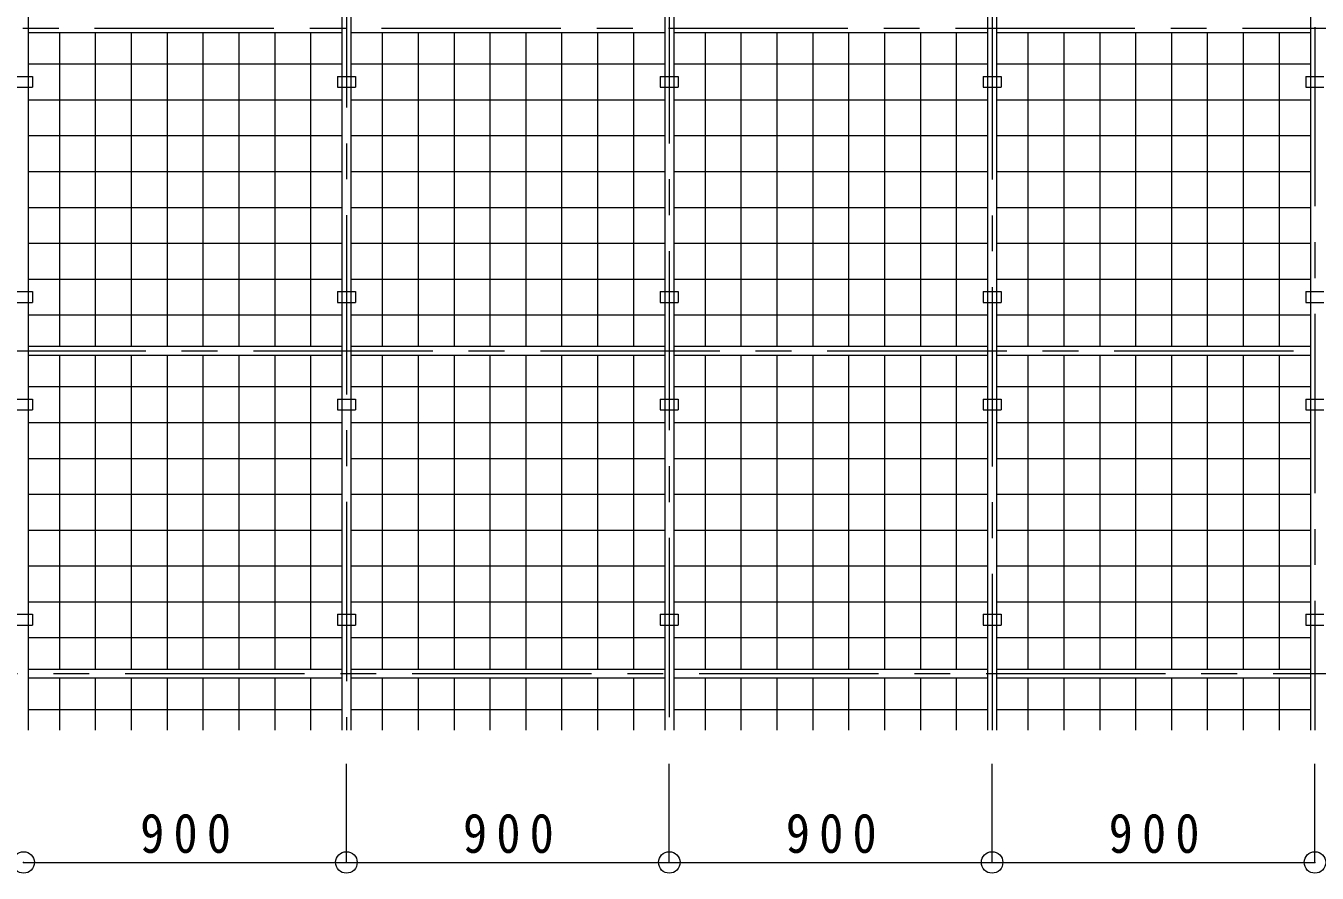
# Model space of a CAD drawing. Units: millimetres on the paper, enlarged 40 times, with parts at other scales. Extents: x -7707 to 7893, y -5335 to 5359.
# Drawn here: x -2054 to -614, y -1106 to -161 of the extents above; entities that cross this region are included whole.
import ezdxf

# ---------------------------------------------------------------- set-up
doc = ezdxf.new("R2010")
doc.units = ezdxf.units.MM
doc.header["$LTSCALE"] = 40
doc.header["$PDMODE"] = 32
doc.header["$PDSIZE"] = 24
doc.linetypes.add('CHAIN1', pattern=[8, 5, -1, 1, -1])
for name, color, linetype, lineweight in [('A-0_中心線', 4, 'CHAIN1', 9), ('A-2_メイン・クロス', 3, 'Continuous', 18), ('A-5_寸法', 4, 'Continuous', 9), ('A-B_補強金具・金具・', 3, 'Continuous', 18), ('A-D_パネル', 4, 'Continuous', 9)]:
    doc.layers.add(name, color=color, linetype=linetype, lineweight=lineweight)
doc.styles.add('ＭＳ ゴシック', font='')
doc.styles.get('ＭＳ ゴシック').set_extended_font_data('MS Gothic')

msp = doc.modelspace()

# ---------------------------------------------------------------- linework, layer by layer
at = {"layer": 'A-0_中心線'}
for p, q in [((-616.72, 2397.7), (-616.72, -946.56)), ((-976.72, 2107.64), (-976.72, -946.56)), ((-1336.72, 1827.86), (-1336.72, -946.56)), ((-1696.72, 1547.92), (-1696.72, -946.56)), ((-3897.5, -163.44), (-321.16, -163.44)), ((-4360.45, -523.44), (-321.16, -523.44)), ((-4823.41, -883.44), (-321.16, -883.44))]:
    msp.add_line(p, q, dxfattribs=at)
at = {"layer": 'A-2_メイン・クロス'}
for p, q in [((-621.72, 2383.85), (-621.72, -946.56)), ((-981.72, 2103.91), (-981.72, -946.56)), ((-971.72, 2111.69), (-971.72, -946.56)), ((-1331.72, 1831.75), (-1331.72, -946.56)), ((-1341.72, 1823.97), (-1341.72, -946.56)), ((-1701.72, 1544.03), (-1701.72, -946.56)), ((-1691.72, 1551.81), (-1691.72, -946.56)), ((-2051.72, 1271.86), (-2051.72, -946.56)), ((-2051.72, -168.44), (-1701.72, -168.44)), ((-1691.72, -168.44), (-1341.72, -168.44)), ((-1331.72, -168.44), (-981.72, -168.44)), ((-971.72, -168.44), (-621.72, -168.44)), ((-2051.72, -518.44), (-1701.72, -518.44)), ((-2051.72, -528.44), (-1701.72, -528.44)), ((-1691.72, -518.44), (-1341.72, -518.44)), ((-1691.72, -528.44), (-1341.72, -528.44)), ((-1331.72, -518.44), (-981.72, -518.44)), ((-1331.72, -528.44), (-981.72, -528.44)), ((-971.72, -518.44), (-621.72, -518.44)), ((-971.72, -528.44), (-621.72, -528.44)), ((-2051.72, -878.44), (-1701.72, -878.44)), ((-2051.72, -888.44), (-1701.72, -888.44)), ((-1691.72, -878.44), (-1341.72, -878.44)), ((-1691.72, -888.44), (-1341.72, -888.44)), ((-1331.72, -878.44), (-981.72, -878.44)), ((-1331.72, -888.44), (-981.72, -888.44)), ((-971.72, -878.44), (-621.72, -878.44)), ((-971.72, -888.44), (-621.72, -888.44))]:
    msp.add_line(p, q, dxfattribs=at)
at = {"layer": 'A-5_寸法'}
for p, q in [((-1696.72, -1094.2), (-1696.72, -984.13)), ((-1336.72, -1094.2), (-1336.72, -984.13)), ((-976.72, -1094.2), (-976.72, -984.13)), ((-616.72, -1094.2), (-616.72, -984.13)), ((-2056.72, -1094.2), (-1696.72, -1094.2)), ((-1696.72, -1094.2), (-1336.72, -1094.2)), ((-1336.72, -1094.2), (-976.72, -1094.2)), ((-976.72, -1094.2), (-616.72, -1094.2))]:
    msp.add_line(p, q, dxfattribs=at)
at = {"layer": 'A-5_寸法', "color": 7}
for p in [(-2056.72, -1094.2), (-1696.72, -1094.2), (-1336.72, -1094.2), (-976.72, -1094.2), (-616.72, -1094.2)]:
    msp.add_point(p, dxfattribs=at)
at = {"layer": 'A-B_補強金具・金具・'}
for p, q in [((-2066.72, -217.44), (-2046.72, -217.44)), ((-2066.72, -229.44), (-2046.72, -229.44)), ((-2046.72, -217.44), (-2046.72, -229.44)), ((-1706.72, -217.44), (-1686.72, -217.44)), ((-1706.72, -217.44), (-1706.72, -229.44)), ((-1706.72, -229.44), (-1686.72, -229.44)), ((-1686.72, -217.44), (-1686.72, -229.44)), ((-1346.72, -217.44), (-1326.72, -217.44)), ((-1346.72, -217.44), (-1346.72, -229.44)), ((-1346.72, -229.44), (-1326.72, -229.44)), ((-1326.72, -217.44), (-1326.72, -229.44)), ((-986.72, -217.44), (-966.72, -217.44)), ((-986.72, -217.44), (-986.72, -229.44)), ((-986.72, -229.44), (-966.72, -229.44)), ((-966.72, -217.44), (-966.72, -229.44)), ((-626.72, -217.44), (-606.72, -217.44)), ((-626.72, -217.44), (-626.72, -229.44)), ((-626.72, -229.44), (-606.72, -229.44)), ((-2066.72, -457.44), (-2046.72, -457.44)), ((-2046.72, -457.44), (-2046.72, -469.44)), ((-1706.72, -457.44), (-1686.72, -457.44)), ((-1706.72, -457.44), (-1706.72, -469.44)), ((-1686.72, -457.44), (-1686.72, -469.44)), ((-1346.72, -457.44), (-1326.72, -457.44)), ((-1346.72, -457.44), (-1346.72, -469.44)), ((-1326.72, -457.44), (-1326.72, -469.44)), ((-986.72, -457.44), (-966.72, -457.44)), ((-986.72, -457.44), (-986.72, -469.44)), ((-966.72, -457.44), (-966.72, -469.44)), ((-626.72, -457.44), (-606.72, -457.44)), ((-626.72, -457.44), (-626.72, -469.44)), ((-2066.72, -469.44), (-2046.72, -469.44)), ((-1706.72, -469.44), (-1686.72, -469.44)), ((-1346.72, -469.44), (-1326.72, -469.44)), ((-986.72, -469.44), (-966.72, -469.44)), ((-626.72, -469.44), (-606.72, -469.44)), ((-2066.72, -577.44), (-2046.72, -577.44)), ((-2066.72, -589.44), (-2046.72, -589.44)), ((-2046.72, -577.44), (-2046.72, -589.44)), ((-1706.72, -577.44), (-1686.72, -577.44)), ((-1706.72, -577.44), (-1706.72, -589.44)), ((-1706.72, -589.44), (-1686.72, -589.44)), ((-1686.72, -577.44), (-1686.72, -589.44)), ((-1346.72, -577.44), (-1326.72, -577.44)), ((-1346.72, -577.44), (-1346.72, -589.44)), ((-1346.72, -589.44), (-1326.72, -589.44)), ((-1326.72, -577.44), (-1326.72, -589.44)), ((-986.72, -577.44), (-966.72, -577.44)), ((-986.72, -577.44), (-986.72, -589.44)), ((-986.72, -589.44), (-966.72, -589.44)), ((-966.72, -577.44), (-966.72, -589.44)), ((-626.72, -577.44), (-606.72, -577.44)), ((-626.72, -577.44), (-626.72, -589.44)), ((-626.72, -589.44), (-606.72, -589.44)), ((-2066.72, -817.44), (-2046.72, -817.44)), ((-2046.72, -817.44), (-2046.72, -829.44)), ((-1706.72, -817.44), (-1686.72, -817.44)), ((-1706.72, -817.44), (-1706.72, -829.44)), ((-1686.72, -817.44), (-1686.72, -829.44)), ((-1346.72, -817.44), (-1326.72, -817.44)), ((-1346.72, -817.44), (-1346.72, -829.44)), ((-1326.72, -817.44), (-1326.72, -829.44)), ((-986.72, -817.44), (-966.72, -817.44)), ((-986.72, -817.44), (-986.72, -829.44)), ((-966.72, -817.44), (-966.72, -829.44)), ((-626.72, -817.44), (-606.72, -817.44)), ((-626.72, -817.44), (-626.72, -829.44)), ((-2066.72, -829.44), (-2046.72, -829.44)), ((-1706.72, -829.44), (-1686.72, -829.44)), ((-1346.72, -829.44), (-1326.72, -829.44)), ((-986.72, -829.44), (-966.72, -829.44)), ((-626.72, -829.44), (-606.72, -829.44))]:
    msp.add_line(p, q, dxfattribs=at)
at = {"layer": 'A-D_パネル'}
for p, q in [((-2016.72, -168.44), (-2016.72, -518.44)), ((-1976.72, -168.44), (-1976.72, -518.44)), ((-1936.72, -168.44), (-1936.72, -518.44)), ((-1896.72, -168.44), (-1896.72, -518.44)), ((-1856.72, -168.44), (-1856.72, -518.44)), ((-1816.72, -168.44), (-1816.72, -518.44)), ((-1776.72, -168.44), (-1776.72, -518.44)), ((-1736.72, -168.44), (-1736.72, -518.44)), ((-1656.72, -168.44), (-1656.72, -518.44)), ((-1616.72, -168.44), (-1616.72, -518.44)), ((-1576.72, -168.44), (-1576.72, -518.44)), ((-1536.72, -168.44), (-1536.72, -518.44)), ((-1496.72, -168.44), (-1496.72, -518.44)), ((-1456.72, -168.44), (-1456.72, -518.44)), ((-1416.72, -168.44), (-1416.72, -518.44)), ((-1376.72, -168.44), (-1376.72, -518.44)), ((-1296.72, -168.44), (-1296.72, -518.44)), ((-1256.72, -168.44), (-1256.72, -518.44)), ((-1216.72, -168.44), (-1216.72, -518.44)), ((-1176.72, -168.44), (-1176.72, -518.44)), ((-1136.72, -168.44), (-1136.72, -518.44)), ((-1096.72, -168.44), (-1096.72, -518.44)), ((-1056.72, -168.44), (-1056.72, -518.44)), ((-1016.72, -168.44), (-1016.72, -518.44)), ((-936.72, -168.44), (-936.72, -518.44)), ((-896.72, -168.44), (-896.72, -518.44)), ((-856.72, -168.44), (-856.72, -518.44)), ((-816.72, -168.44), (-816.72, -518.44)), ((-776.72, -168.44), (-776.72, -518.44)), ((-736.72, -168.44), (-736.72, -518.44)), ((-696.72, -168.44), (-696.72, -518.44)), ((-656.72, -168.44), (-656.72, -518.44)), ((-2051.72, -203.44), (-1701.72, -203.44)), ((-1691.72, -203.44), (-1341.72, -203.44)), ((-1331.72, -203.44), (-981.72, -203.44)), ((-971.72, -203.44), (-621.72, -203.44)), ((-2051.72, -243.44), (-1701.72, -243.44)), ((-1691.72, -243.44), (-1341.72, -243.44)), ((-1331.72, -243.44), (-981.72, -243.44)), ((-971.72, -243.44), (-621.72, -243.44)), ((-2051.72, -283.44), (-1701.72, -283.44)), ((-1691.72, -283.44), (-1341.72, -283.44)), ((-1331.72, -283.44), (-981.72, -283.44)), ((-971.72, -283.44), (-621.72, -283.44)), ((-2051.72, -323.44), (-1701.72, -323.44)), ((-1691.72, -323.44), (-1341.72, -323.44)), ((-1331.72, -323.44), (-981.72, -323.44)), ((-971.72, -323.44), (-621.72, -323.44)), ((-2051.72, -363.44), (-1701.72, -363.44)), ((-1691.72, -363.44), (-1341.72, -363.44)), ((-1331.72, -363.44), (-981.72, -363.44)), ((-971.72, -363.44), (-621.72, -363.44)), ((-2051.72, -403.44), (-1701.72, -403.44)), ((-1691.72, -403.44), (-1341.72, -403.44)), ((-1331.72, -403.44), (-981.72, -403.44)), ((-971.72, -403.44), (-621.72, -403.44)), ((-2051.72, -443.44), (-1701.72, -443.44)), ((-1691.72, -443.44), (-1341.72, -443.44)), ((-1331.72, -443.44), (-981.72, -443.44)), ((-971.72, -443.44), (-621.72, -443.44)), ((-2051.72, -483.44), (-1701.72, -483.44)), ((-1691.72, -483.44), (-1341.72, -483.44)), ((-1331.72, -483.44), (-981.72, -483.44)), ((-971.72, -483.44), (-621.72, -483.44)), ((-2016.72, -528.44), (-2016.72, -878.44)), ((-1976.72, -528.44), (-1976.72, -878.44)), ((-1936.72, -528.44), (-1936.72, -878.44)), ((-1896.72, -528.44), (-1896.72, -878.44)), ((-1856.72, -528.44), (-1856.72, -878.44)), ((-1816.72, -528.44), (-1816.72, -878.44)), ((-1776.72, -528.44), (-1776.72, -878.44)), ((-1736.72, -528.44), (-1736.72, -878.44)), ((-1656.72, -528.44), (-1656.72, -878.44)), ((-1616.72, -528.44), (-1616.72, -878.44)), ((-1576.72, -528.44), (-1576.72, -878.44)), ((-1536.72, -528.44), (-1536.72, -878.44)), ((-1496.72, -528.44), (-1496.72, -878.44)), ((-1456.72, -528.44), (-1456.72, -878.44)), ((-1416.72, -528.44), (-1416.72, -878.44)), ((-1376.72, -528.44), (-1376.72, -878.44)), ((-1296.72, -528.44), (-1296.72, -878.44)), ((-1256.72, -528.44), (-1256.72, -878.44)), ((-1216.72, -528.44), (-1216.72, -878.44)), ((-1176.72, -528.44), (-1176.72, -878.44)), ((-1136.72, -528.44), (-1136.72, -878.44)), ((-1096.72, -528.44), (-1096.72, -878.44)), ((-1056.72, -528.44), (-1056.72, -878.44)), ((-1016.72, -528.44), (-1016.72, -878.44)), ((-936.72, -528.44), (-936.72, -878.44)), ((-896.72, -528.44), (-896.72, -878.44)), ((-856.72, -528.44), (-856.72, -878.44)), ((-816.72, -528.44), (-816.72, -878.44)), ((-776.72, -528.44), (-776.72, -878.44)), ((-736.72, -528.44), (-736.72, -878.44)), ((-696.72, -528.44), (-696.72, -878.44)), ((-656.72, -528.44), (-656.72, -878.44)), ((-2051.72, -563.44), (-1701.72, -563.44)), ((-1691.72, -563.44), (-1341.72, -563.44)), ((-1331.72, -563.44), (-981.72, -563.44)), ((-971.72, -563.44), (-621.72, -563.44)), ((-2051.72, -603.44), (-1701.72, -603.44)), ((-1691.72, -603.44), (-1341.72, -603.44)), ((-1331.72, -603.44), (-981.72, -603.44)), ((-971.72, -603.44), (-621.72, -603.44)), ((-2051.72, -643.44), (-1701.72, -643.44)), ((-1691.72, -643.44), (-1341.72, -643.44)), ((-1331.72, -643.44), (-981.72, -643.44)), ((-971.72, -643.44), (-621.72, -643.44)), ((-2051.72, -683.44), (-1701.72, -683.44)), ((-1691.72, -683.44), (-1341.72, -683.44)), ((-1331.72, -683.44), (-981.72, -683.44)), ((-971.72, -683.44), (-621.72, -683.44)), ((-2051.72, -723.44), (-1701.72, -723.44)), ((-1691.72, -723.44), (-1341.72, -723.44)), ((-1331.72, -723.44), (-981.72, -723.44)), ((-971.72, -723.44), (-621.72, -723.44)), ((-2051.72, -763.44), (-1701.72, -763.44)), ((-1691.72, -763.44), (-1341.72, -763.44)), ((-1331.72, -763.44), (-981.72, -763.44)), ((-971.72, -763.44), (-621.72, -763.44)), ((-2051.72, -803.44), (-1701.72, -803.44)), ((-1691.72, -803.44), (-1341.72, -803.44)), ((-1331.72, -803.44), (-981.72, -803.44)), ((-971.72, -803.44), (-621.72, -803.44)), ((-2051.72, -843.44), (-1701.72, -843.44)), ((-1691.72, -843.44), (-1341.72, -843.44)), ((-1331.72, -843.44), (-981.72, -843.44)), ((-971.72, -843.44), (-621.72, -843.44)), ((-2016.72, -888.44), (-2016.72, -946.56)), ((-1976.72, -888.44), (-1976.72, -946.56)), ((-1936.72, -888.44), (-1936.72, -946.56)), ((-1896.72, -888.44), (-1896.72, -946.56)), ((-1856.72, -888.44), (-1856.72, -946.56)), ((-1816.72, -888.44), (-1816.72, -946.56)), ((-1776.72, -888.44), (-1776.72, -946.56)), ((-1736.72, -888.44), (-1736.72, -946.56)), ((-1656.72, -888.44), (-1656.72, -946.56)), ((-1616.72, -888.44), (-1616.72, -946.56)), ((-1576.72, -888.44), (-1576.72, -946.56)), ((-1536.72, -888.44), (-1536.72, -946.56)), ((-1496.72, -888.44), (-1496.72, -946.56)), ((-1456.72, -888.44), (-1456.72, -946.56)), ((-1416.72, -888.44), (-1416.72, -946.56)), ((-1376.72, -888.44), (-1376.72, -946.56)), ((-1296.72, -888.44), (-1296.72, -946.56)), ((-1256.72, -888.44), (-1256.72, -946.56)), ((-1216.72, -888.44), (-1216.72, -946.56)), ((-1176.72, -888.44), (-1176.72, -946.56)), ((-1136.72, -888.44), (-1136.72, -946.56)), ((-1096.72, -888.44), (-1096.72, -946.56)), ((-1056.72, -888.44), (-1056.72, -946.56)), ((-1016.72, -888.44), (-1016.72, -946.56)), ((-936.72, -888.44), (-936.72, -946.56)), ((-896.72, -888.44), (-896.72, -946.56)), ((-856.72, -888.44), (-856.72, -946.56)), ((-816.72, -888.44), (-816.72, -946.56)), ((-776.72, -888.44), (-776.72, -946.56)), ((-736.72, -888.44), (-736.72, -946.56)), ((-696.72, -888.44), (-696.72, -946.56)), ((-656.72, -888.44), (-656.72, -946.56)), ((-2051.72, -923.44), (-1701.72, -923.44)), ((-1691.72, -923.44), (-1341.72, -923.44)), ((-1331.72, -923.44), (-981.72, -923.44)), ((-971.72, -923.44), (-621.72, -923.44))]:
    msp.add_line(p, q, dxfattribs=at)

# ---------------------------------------------------------------- texts
at = {"layer": 'A-5_寸法', "color": 7, "char_height": 43.99, "attachment_point": 7, "style": 'ＭＳ ゴシック'}
for insert in [(-1926.72, -1084.2), (-1566.72, -1084.2), (-1206.72, -1084.2), (-846.72, -1084.2)]:
    msp.add_mtext('\\T1.38;\\W0.9;900', dxfattribs=dict(at, insert=insert))

doc.saveas('drawing.dxf')
